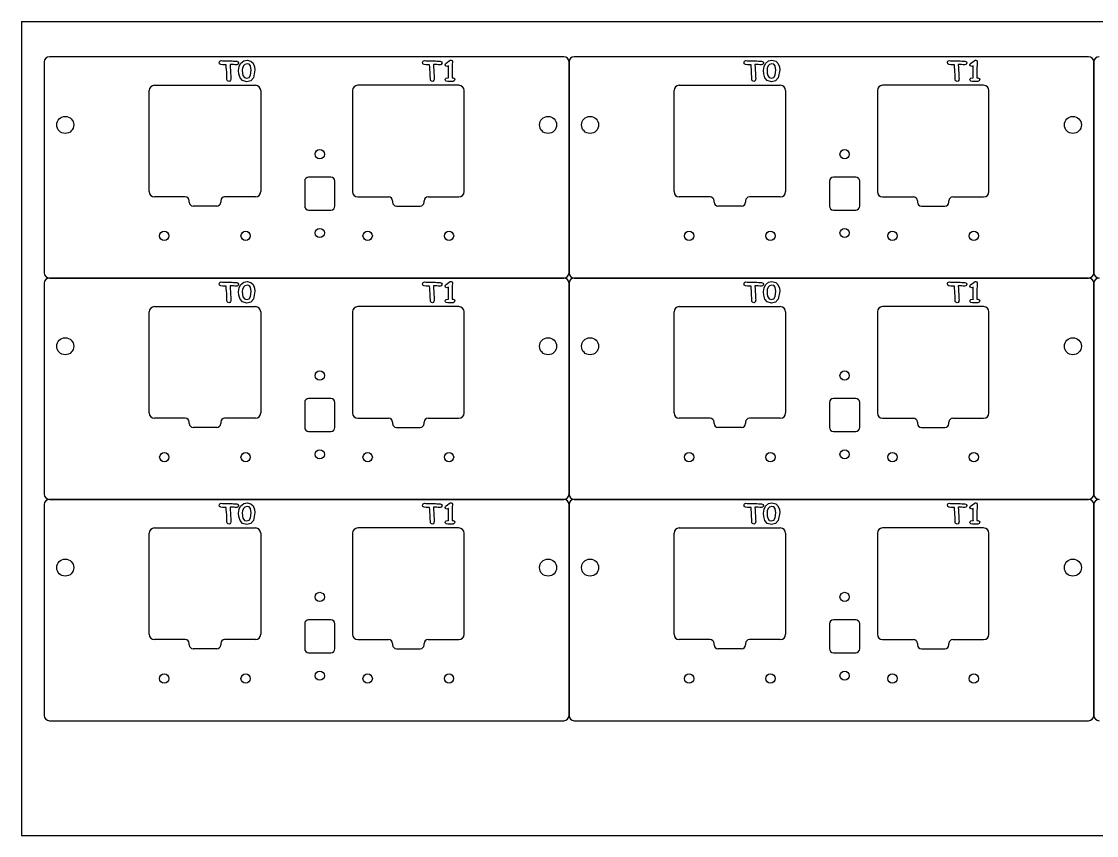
# Model space of a CAD drawing. Header units: millimetres. Extents: x 0 to 820, y -310 to 0.
# Drawn here: x 0 to 409.7, y -310 to 0 of the extents above; entities that cross this region are included whole.
import ezdxf

# ---------------------------------------------------------------- set-up
doc = ezdxf.new("R2010")
doc.units = ezdxf.units.MM

msp = doc.modelspace()

# ---------------------------------------------------------------- linework, layer by layer
at = {"color": 7, "linetype": 'Continuous'}
for p, q in [((0, 0), (820, 0)), ((0, 0), (0, -310)), ((8.67, -15.39), (8.67, -95.69)), ((206.67, -13.39), (10.67, -13.39)), ((161.78, -15.9), (162.37, -15.47)), ((162.37, -15.47), (162.99, -14.97)), ((208.67, -95.69), (208.67, -15.39)), ((208.67, -15.39), (208.67, -95.69)), ((406.67, -13.39), (210.67, -13.39)), ((361.78, -15.9), (362.37, -15.47)), ((362.37, -15.47), (362.99, -14.97)), ((408.67, -95.69), (408.67, -15.39)), ((408.67, -15.39), (408.67, -95.69)), ((78.01, -16.47), (77.74, -16.47)), ((155.51, -16.47), (155.24, -16.47)), ((162.72, -21.51), (162.72, -16.85)), ((164.1, -20.16), (164.1, -21.41)), ((278.01, -16.47), (277.74, -16.47)), ((355.51, -16.47), (355.24, -16.47)), ((362.72, -21.51), (362.72, -16.85)), ((364.1, -20.16), (364.1, -21.41)), ((50.67, -24.29), (89.17, -24.29)), ((78.31, -22.1), (78.31, -21.66)), ((166.67, -24.29), (128.17, -24.29)), ((155.81, -22.1), (155.81, -21.66)), ((164.48, -22.79), (162.42, -22.79)), ((164.1, -21.41), (164.46, -21.41)), ((250.67, -24.29), (289.17, -24.29)), ((278.31, -22.1), (278.31, -21.66)), ((366.67, -24.29), (328.17, -24.29)), ((355.81, -22.1), (355.81, -21.66)), ((364.48, -22.79), (362.42, -22.79)), ((364.1, -21.41), (364.46, -21.41)), ((48.67, -64.79), (48.67, -26.29)), ((91.17, -26.29), (91.17, -64.79)), ((126.17, -26.29), (126.17, -64.79)), ((168.67, -64.79), (168.67, -26.29)), ((248.67, -64.79), (248.67, -26.29)), ((291.17, -26.29), (291.17, -64.79)), ((326.17, -26.29), (326.17, -64.79)), ((368.67, -64.79), (368.67, -26.29)), ((107.92, -60.79), (107.92, -70.29)), ((117.92, -59.29), (109.42, -59.29)), ((119.42, -70.29), (119.42, -60.79)), ((307.92, -60.79), (307.92, -70.29)), ((317.92, -59.29), (309.42, -59.29)), ((319.42, -70.29), (319.42, -60.79)), ((62.42, -66.79), (50.67, -66.79)), ((63.92, -68.79), (63.92, -68.29)), ((75.92, -68.29), (75.92, -68.79)), ((89.17, -66.79), (77.42, -66.79)), ((128.17, -66.79), (139.92, -66.79)), ((141.42, -68.29), (141.42, -68.79)), ((153.42, -68.79), (153.42, -68.29)), ((154.92, -66.79), (166.67, -66.79)), ((262.42, -66.79), (250.67, -66.79)), ((263.92, -68.79), (263.92, -68.29)), ((275.92, -68.29), (275.92, -68.79)), ((289.17, -66.79), (277.42, -66.79)), ((328.17, -66.79), (339.92, -66.79)), ((341.42, -68.29), (341.42, -68.79)), ((353.42, -68.79), (353.42, -68.29)), ((354.92, -66.79), (366.67, -66.79)), ((74.42, -70.29), (65.42, -70.29)), ((109.42, -71.79), (117.92, -71.79)), ((142.92, -70.29), (151.92, -70.29)), ((274.42, -70.29), (265.42, -70.29)), ((309.42, -71.79), (317.92, -71.79)), ((342.92, -70.29), (351.92, -70.29)), ((10.67, -97.69), (206.67, -97.69)), ((206.67, -97.69), (10.67, -97.69)), ((406.67, -97.69), (210.67, -97.69)), ((210.67, -97.69), (406.67, -97.69)), ((8.67, -99.69), (8.67, -179.99)), ((78.01, -100.77), (77.74, -100.77)), ((155.51, -100.77), (155.24, -100.77)), ((161.78, -100.2), (162.37, -99.77)), ((162.37, -99.77), (162.99, -99.27)), ((162.72, -105.81), (162.72, -101.15)), ((208.67, -179.99), (208.67, -99.69)), ((208.67, -99.69), (208.67, -179.99)), ((278.01, -100.77), (277.74, -100.77)), ((355.51, -100.77), (355.24, -100.77)), ((361.78, -100.2), (362.37, -99.77)), ((362.37, -99.77), (362.99, -99.27)), ((362.72, -105.81), (362.72, -101.15)), ((408.67, -179.99), (408.67, -99.69)), ((408.67, -99.69), (408.67, -179.99)), ((78.31, -106.4), (78.31, -105.96)), ((155.81, -106.4), (155.81, -105.96)), ((164.1, -104.46), (164.1, -105.71)), ((164.1, -105.71), (164.46, -105.71)), ((278.31, -106.4), (278.31, -105.96)), ((355.81, -106.4), (355.81, -105.96)), ((364.1, -104.46), (364.1, -105.71)), ((364.1, -105.71), (364.46, -105.71)), ((48.67, -149.09), (48.67, -110.59)), ((50.67, -108.59), (89.17, -108.59)), ((91.17, -110.59), (91.17, -149.09)), ((126.17, -110.59), (126.17, -149.09)), ((166.67, -108.59), (128.17, -108.59)), ((164.48, -107.09), (162.42, -107.09)), ((168.67, -149.09), (168.67, -110.59)), ((248.67, -149.09), (248.67, -110.59)), ((250.67, -108.59), (289.17, -108.59)), ((291.17, -110.59), (291.17, -149.09)), ((326.17, -110.59), (326.17, -149.09)), ((366.67, -108.59), (328.17, -108.59)), ((364.48, -107.09), (362.42, -107.09)), ((368.67, -149.09), (368.67, -110.59)), ((107.92, -145.09), (107.92, -154.59)), ((117.92, -143.59), (109.42, -143.59)), ((119.42, -154.59), (119.42, -145.09)), ((307.92, -145.09), (307.92, -154.59)), ((317.92, -143.59), (309.42, -143.59)), ((319.42, -154.59), (319.42, -145.09)), ((62.42, -151.09), (50.67, -151.09)), ((89.17, -151.09), (77.42, -151.09)), ((128.17, -151.09), (139.92, -151.09)), ((154.92, -151.09), (166.67, -151.09)), ((262.42, -151.09), (250.67, -151.09)), ((289.17, -151.09), (277.42, -151.09)), ((328.17, -151.09), (339.92, -151.09)), ((354.92, -151.09), (366.67, -151.09)), ((63.92, -153.09), (63.92, -152.59)), ((74.42, -154.59), (65.42, -154.59)), ((75.92, -152.59), (75.92, -153.09)), ((141.42, -152.59), (141.42, -153.09)), ((142.92, -154.59), (151.92, -154.59)), ((153.42, -153.09), (153.42, -152.59)), ((263.92, -153.09), (263.92, -152.59)), ((274.42, -154.59), (265.42, -154.59)), ((275.92, -152.59), (275.92, -153.09)), ((341.42, -152.59), (341.42, -153.09)), ((342.92, -154.59), (351.92, -154.59)), ((353.42, -153.09), (353.42, -152.59)), ((109.42, -156.09), (117.92, -156.09)), ((309.42, -156.09), (317.92, -156.09)), ((8.67, -183.99), (8.67, -264.29)), ((10.67, -181.99), (206.67, -181.99)), ((206.67, -181.99), (10.67, -181.99)), ((161.78, -184.5), (162.37, -184.07)), ((162.37, -184.07), (162.99, -183.57)), ((208.67, -264.29), (208.67, -183.99)), ((208.67, -183.99), (208.67, -264.29)), ((406.67, -181.99), (210.67, -181.99)), ((210.67, -181.99), (406.67, -181.99)), ((361.78, -184.5), (362.37, -184.07)), ((362.37, -184.07), (362.99, -183.57)), ((408.67, -264.29), (408.67, -183.99)), ((408.67, -183.99), (408.67, -264.29)), ((78.01, -185.07), (77.74, -185.07)), ((155.51, -185.07), (155.24, -185.07)), ((162.72, -190.11), (162.72, -185.45)), ((278.01, -185.07), (277.74, -185.07)), ((355.51, -185.07), (355.24, -185.07)), ((362.72, -190.11), (362.72, -185.45)), ((78.31, -190.7), (78.31, -190.26)), ((155.81, -190.7), (155.81, -190.26)), ((164.48, -191.39), (162.42, -191.39)), ((164.1, -188.76), (164.1, -190.01)), ((164.1, -190.01), (164.46, -190.01)), ((278.31, -190.7), (278.31, -190.26)), ((355.81, -190.7), (355.81, -190.26)), ((364.48, -191.39), (362.42, -191.39)), ((364.1, -188.76), (364.1, -190.01)), ((364.1, -190.01), (364.46, -190.01)), ((48.67, -233.39), (48.67, -194.89)), ((50.67, -192.89), (89.17, -192.89)), ((91.17, -194.89), (91.17, -233.39)), ((126.17, -194.89), (126.17, -233.39)), ((166.67, -192.89), (128.17, -192.89)), ((168.67, -233.39), (168.67, -194.89)), ((248.67, -233.39), (248.67, -194.89)), ((250.67, -192.89), (289.17, -192.89)), ((291.17, -194.89), (291.17, -233.39)), ((326.17, -194.89), (326.17, -233.39)), ((366.67, -192.89), (328.17, -192.89)), ((368.67, -233.39), (368.67, -194.89)), ((107.92, -229.39), (107.92, -238.89)), ((117.92, -227.89), (109.42, -227.89)), ((119.42, -238.89), (119.42, -229.39)), ((307.92, -229.39), (307.92, -238.89)), ((317.92, -227.89), (309.42, -227.89)), ((319.42, -238.89), (319.42, -229.39)), ((62.42, -235.39), (50.67, -235.39)), ((63.92, -237.39), (63.92, -236.89)), ((75.92, -236.89), (75.92, -237.39)), ((89.17, -235.39), (77.42, -235.39)), ((128.17, -235.39), (139.92, -235.39)), ((141.42, -236.89), (141.42, -237.39)), ((153.42, -237.39), (153.42, -236.89)), ((154.92, -235.39), (166.67, -235.39)), ((262.42, -235.39), (250.67, -235.39)), ((263.92, -237.39), (263.92, -236.89)), ((275.92, -236.89), (275.92, -237.39)), ((289.17, -235.39), (277.42, -235.39)), ((328.17, -235.39), (339.92, -235.39)), ((341.42, -236.89), (341.42, -237.39)), ((353.42, -237.39), (353.42, -236.89)), ((354.92, -235.39), (366.67, -235.39)), ((74.42, -238.89), (65.42, -238.89)), ((109.42, -240.39), (117.92, -240.39)), ((142.92, -238.89), (151.92, -238.89)), ((274.42, -238.89), (265.42, -238.89)), ((309.42, -240.39), (317.92, -240.39)), ((342.92, -238.89), (351.92, -238.89)), ((10.67, -266.29), (206.67, -266.29)), ((210.67, -266.29), (406.67, -266.29)), ((0, -310), (820, -310))]:
    msp.add_line(p, q, dxfattribs=at)
at = {"color": 7, "linetype": 'Continuous', "flags": 128}
for points in [[(75.35, -15.64), (75.41, -15.34), (75.53, -15.13)], [(75.92, -16.37), (75.46, -16.07), (75.35, -15.64)], [(75.53, -15.13), (75.82, -14.92), (76.1, -14.89)], [(77.74, -16.47), (76.72, -16.45), (75.92, -16.37)], [(76.1, -14.89), (76.57, -14.92), (76.93, -14.96)], [(76.93, -14.96), (77.39, -15), (77.76, -15.01)], [(77.76, -15.01), (78.82, -15), (79.65, -14.99)], [(79.49, -16.37), (79.56, -17.56), (79.62, -18.49)], [(80.76, -16.42), (80.05, -16.38), (79.49, -16.37)], [(82.02, -15.09), (82.58, -15.33), (82.75, -15.78)], [(82.75, -15.78), (82.48, -16.32), (82.02, -16.47)], [(82.75, -18.65), (82.98, -17.13), (83.51, -16.04)], [(83.51, -16.04), (84.72, -14.96), (85.98, -14.69)], [(85.94, -16.07), (85.07, -16.36), (84.58, -16.9)], [(87.49, -18.53), (87.23, -16.92), (86.72, -16.29), (85.94, -16.07)], [(85.98, -14.69), (87.43, -15.07), (88.28, -15.89)], [(88.28, -15.89), (88.85, -17.22), (88.98, -18.35)], [(152.85, -15.64), (152.91, -15.34), (153.03, -15.13)], [(153.42, -16.37), (152.96, -16.07), (152.85, -15.64)], [(153.03, -15.13), (153.32, -14.92), (153.6, -14.89)], [(155.24, -16.47), (154.22, -16.45), (153.42, -16.37)], [(153.6, -14.89), (154.07, -14.92), (154.43, -14.96)], [(154.43, -14.96), (154.89, -15), (155.26, -15.01)], [(155.26, -15.01), (156.32, -15), (157.15, -14.99)], [(156.99, -16.37), (157.06, -17.56), (157.12, -18.49)], [(158.26, -16.42), (157.55, -16.38), (156.99, -16.37)], [(159.52, -15.09), (160.08, -15.33), (160.25, -15.78)], [(160.25, -15.78), (159.98, -16.32), (159.52, -16.47)], [(161.44, -16.48), (161.57, -16.12), (161.78, -15.9)], [(162.99, -14.97), (163.39, -14.75), (163.74, -14.69)], [(163.74, -14.69), (164.13, -14.9), (164.2, -15.25)], [(275.35, -15.64), (275.41, -15.34), (275.53, -15.13)], [(275.92, -16.37), (275.46, -16.07), (275.35, -15.64)], [(275.53, -15.13), (275.82, -14.92), (276.1, -14.89)], [(277.74, -16.47), (276.72, -16.45), (275.92, -16.37)], [(276.1, -14.89), (276.57, -14.92), (276.93, -14.96)], [(276.93, -14.96), (277.39, -15), (277.76, -15.01)], [(277.76, -15.01), (278.82, -15), (279.65, -14.99)], [(279.49, -16.37), (279.56, -17.56), (279.62, -18.49)], [(280.76, -16.42), (280.05, -16.38), (279.49, -16.37)], [(282.02, -15.09), (282.58, -15.33), (282.75, -15.78)], [(282.75, -15.78), (282.48, -16.32), (282.02, -16.47)], [(282.75, -18.65), (282.98, -17.13), (283.51, -16.04)], [(283.51, -16.04), (284.72, -14.96), (285.98, -14.69)], [(285.94, -16.07), (285.07, -16.36), (284.58, -16.9)], [(287.49, -18.53), (287.23, -16.92), (286.72, -16.29), (285.94, -16.07)], [(285.98, -14.69), (287.43, -15.07), (288.28, -15.89)], [(288.28, -15.89), (288.85, -17.22), (288.98, -18.35)], [(352.85, -15.64), (352.91, -15.34), (353.03, -15.13)], [(353.42, -16.37), (352.96, -16.07), (352.85, -15.64)], [(353.03, -15.13), (353.32, -14.92), (353.6, -14.89)], [(355.24, -16.47), (354.22, -16.45), (353.42, -16.37)], [(353.6, -14.89), (354.07, -14.92), (354.43, -14.96)], [(354.43, -14.96), (354.89, -15), (355.26, -15.01)], [(355.26, -15.01), (356.32, -15), (357.15, -14.99)], [(356.99, -16.37), (357.06, -17.56), (357.12, -18.49)], [(358.26, -16.42), (357.55, -16.38), (356.99, -16.37)], [(359.52, -15.09), (360.08, -15.33), (360.25, -15.78)], [(360.25, -15.78), (359.98, -16.32), (359.52, -16.47)], [(361.44, -16.48), (361.57, -16.12), (361.78, -15.9)], [(362.99, -14.97), (363.39, -14.75), (363.74, -14.69)], [(363.74, -14.69), (364.13, -14.9), (364.2, -15.25)], [(78.15, -18.34), (78.06, -17.3), (78.01, -16.47)], [(78.25, -20.22), (78.21, -19.17), (78.15, -18.34)], [(78.31, -21.66), (78.27, -20.85), (78.25, -20.22)], [(79.62, -18.49), (79.7, -19.69), (79.72, -20.63)], [(82.02, -16.47), (81.31, -16.45), (80.76, -16.42)], [(83.32, -21.5), (82.84, -19.94), (82.75, -18.65)], [(84.58, -16.9), (84.22, -17.81), (84.14, -18.57)], [(84.14, -18.57), (84.19, -19.67), (84.37, -20.51)], [(85.78, -21.61), (86.7, -21.29), (87.23, -20.47), (87.49, -18.53)], [(88.98, -18.35), (88.4, -21.45), (87.35, -22.62), (85.82, -22.99)], [(155.65, -18.34), (155.56, -17.3), (155.51, -16.47)], [(155.75, -20.22), (155.71, -19.17), (155.65, -18.34)], [(155.81, -21.66), (155.77, -20.85), (155.75, -20.22)], [(157.12, -18.49), (157.2, -19.69), (157.22, -20.63)], [(159.52, -16.47), (158.81, -16.45), (158.26, -16.42)], [(162.15, -17.16), (161.61, -16.91), (161.44, -16.48)], [(162.72, -16.85), (162.41, -17.05), (162.15, -17.16)], [(278.15, -18.34), (278.06, -17.3), (278.01, -16.47)], [(278.25, -20.22), (278.21, -19.17), (278.15, -18.34)], [(278.31, -21.66), (278.27, -20.85), (278.25, -20.22)], [(279.62, -18.49), (279.7, -19.69), (279.72, -20.63)], [(282.02, -16.47), (281.31, -16.45), (280.76, -16.42)], [(283.32, -21.5), (282.84, -19.94), (282.75, -18.65)], [(284.58, -16.9), (284.22, -17.81), (284.14, -18.57)], [(284.14, -18.57), (284.19, -19.67), (284.37, -20.51)], [(285.78, -21.61), (286.7, -21.29), (287.23, -20.47), (287.49, -18.53)], [(288.98, -18.35), (288.4, -21.45), (287.35, -22.62), (285.82, -22.99)], [(355.65, -18.34), (355.56, -17.3), (355.51, -16.47)], [(355.75, -20.22), (355.71, -19.17), (355.65, -18.34)], [(355.81, -21.66), (355.77, -20.85), (355.75, -20.22)], [(357.12, -18.49), (357.2, -19.69), (357.22, -20.63)], [(359.52, -16.47), (358.81, -16.45), (358.26, -16.42)], [(362.15, -17.16), (361.61, -16.91), (361.44, -16.48)], [(362.72, -16.85), (362.41, -17.05), (362.15, -17.16)], [(78.56, -22.61), (78.36, -22.35), (78.31, -22.1)], [(79.07, -22.79), (78.77, -22.73), (78.56, -22.61)], [(79.69, -22.39), (79.4, -22.71), (79.07, -22.79)], [(79.79, -21.68), (79.76, -22.08), (79.69, -22.39)], [(79.72, -20.63), (79.76, -21.22), (79.79, -21.68)], [(85.82, -22.99), (84.19, -22.52), (83.32, -21.5)], [(84.37, -20.51), (84.98, -21.38), (85.78, -21.61)], [(156.06, -22.61), (155.86, -22.35), (155.81, -22.1)], [(156.57, -22.79), (156.27, -22.73), (156.06, -22.61)], [(157.19, -22.39), (156.9, -22.71), (156.57, -22.79)], [(157.29, -21.68), (157.26, -22.08), (157.19, -22.39)], [(157.22, -20.63), (157.26, -21.22), (157.29, -21.68)], [(161.44, -22.18), (161.53, -21.84), (161.8, -21.62), (162.5, -21.5)], [(162.42, -22.79), (161.78, -22.69), (161.53, -22.49), (161.44, -22.18)], [(162.5, -21.5), (162.62, -21.5), (162.72, -21.51)], [(164.46, -21.41), (165.02, -21.65), (165.19, -22.1)], [(165.19, -22.1), (164.93, -22.64), (164.48, -22.79)], [(278.56, -22.61), (278.36, -22.35), (278.31, -22.1)], [(279.07, -22.79), (278.77, -22.73), (278.56, -22.61)], [(279.69, -22.39), (279.4, -22.71), (279.07, -22.79)], [(279.79, -21.68), (279.76, -22.08), (279.69, -22.39)], [(279.72, -20.63), (279.76, -21.22), (279.79, -21.68)], [(285.82, -22.99), (284.19, -22.52), (283.32, -21.5)], [(284.37, -20.51), (284.98, -21.38), (285.78, -21.61)], [(356.06, -22.61), (355.86, -22.35), (355.81, -22.1)], [(356.57, -22.79), (356.27, -22.73), (356.06, -22.61)], [(357.19, -22.39), (356.9, -22.71), (356.57, -22.79)], [(357.29, -21.68), (357.26, -22.08), (357.19, -22.39)], [(357.22, -20.63), (357.26, -21.22), (357.29, -21.68)], [(361.44, -22.18), (361.53, -21.84), (361.8, -21.62), (362.5, -21.5)], [(362.42, -22.79), (361.78, -22.69), (361.53, -22.49), (361.44, -22.18)], [(362.5, -21.5), (362.62, -21.5), (362.72, -21.51)], [(364.46, -21.41), (365.02, -21.65), (365.19, -22.1)], [(365.19, -22.1), (364.93, -22.64), (364.48, -22.79)], [(75.35, -99.94), (75.41, -99.64), (75.53, -99.43)], [(75.92, -100.67), (75.46, -100.37), (75.35, -99.94)], [(75.53, -99.43), (75.82, -99.22), (76.1, -99.19)], [(77.74, -100.77), (76.72, -100.75), (75.92, -100.67)], [(76.1, -99.19), (76.57, -99.22), (76.93, -99.26)], [(76.93, -99.26), (77.39, -99.3), (77.76, -99.31)], [(77.76, -99.31), (78.82, -99.3), (79.65, -99.29)], [(78.15, -102.64), (78.06, -101.6), (78.01, -100.77)], [(79.49, -100.67), (79.56, -101.86), (79.62, -102.79)], [(80.76, -100.72), (80.05, -100.68), (79.49, -100.67)], [(82.02, -100.77), (81.31, -100.75), (80.76, -100.72)], [(82.02, -99.39), (82.58, -99.63), (82.75, -100.08)], [(82.75, -100.08), (82.48, -100.62), (82.02, -100.77)], [(82.75, -102.95), (82.98, -101.43), (83.51, -100.34)], [(83.51, -100.34), (84.72, -99.26), (85.98, -98.99)], [(84.58, -101.2), (84.22, -102.11), (84.14, -102.87)], [(85.94, -100.37), (85.07, -100.66), (84.58, -101.2)], [(87.49, -102.83), (87.23, -101.22), (86.72, -100.59), (85.94, -100.37)], [(85.98, -98.99), (87.43, -99.37), (88.28, -100.19)], [(88.28, -100.19), (88.85, -101.52), (88.98, -102.65)], [(152.85, -99.94), (152.91, -99.64), (153.03, -99.43)], [(153.42, -100.67), (152.96, -100.37), (152.85, -99.94)], [(153.03, -99.43), (153.32, -99.22), (153.6, -99.19)], [(155.24, -100.77), (154.22, -100.75), (153.42, -100.67)], [(153.6, -99.19), (154.07, -99.22), (154.43, -99.26)], [(154.43, -99.26), (154.89, -99.3), (155.26, -99.31)], [(155.26, -99.31), (156.32, -99.3), (157.15, -99.29)], [(155.65, -102.64), (155.56, -101.6), (155.51, -100.77)], [(156.99, -100.67), (157.06, -101.86), (157.12, -102.79)], [(158.26, -100.72), (157.55, -100.68), (156.99, -100.67)], [(159.52, -100.77), (158.81, -100.75), (158.26, -100.72)], [(159.52, -99.39), (160.08, -99.63), (160.25, -100.08)], [(160.25, -100.08), (159.98, -100.62), (159.52, -100.77)], [(161.44, -100.78), (161.57, -100.42), (161.78, -100.2)], [(162.15, -101.46), (161.61, -101.21), (161.44, -100.78)], [(162.72, -101.15), (162.41, -101.35), (162.15, -101.46)], [(162.99, -99.27), (163.39, -99.05), (163.74, -98.99)], [(163.74, -98.99), (164.13, -99.2), (164.2, -99.55)], [(275.35, -99.94), (275.41, -99.64), (275.53, -99.43)], [(275.92, -100.67), (275.46, -100.37), (275.35, -99.94)], [(275.53, -99.43), (275.82, -99.22), (276.1, -99.19)], [(277.74, -100.77), (276.72, -100.75), (275.92, -100.67)], [(276.1, -99.19), (276.57, -99.22), (276.93, -99.26)], [(276.93, -99.26), (277.39, -99.3), (277.76, -99.31)], [(277.76, -99.31), (278.82, -99.3), (279.65, -99.29)], [(278.15, -102.64), (278.06, -101.6), (278.01, -100.77)], [(279.49, -100.67), (279.56, -101.86), (279.62, -102.79)], [(280.76, -100.72), (280.05, -100.68), (279.49, -100.67)], [(282.02, -100.77), (281.31, -100.75), (280.76, -100.72)], [(282.02, -99.39), (282.58, -99.63), (282.75, -100.08)], [(282.75, -100.08), (282.48, -100.62), (282.02, -100.77)], [(282.75, -102.95), (282.98, -101.43), (283.51, -100.34)], [(283.51, -100.34), (284.72, -99.26), (285.98, -98.99)], [(284.58, -101.2), (284.22, -102.11), (284.14, -102.87)], [(285.94, -100.37), (285.07, -100.66), (284.58, -101.2)], [(287.49, -102.83), (287.23, -101.22), (286.72, -100.59), (285.94, -100.37)], [(285.98, -98.99), (287.43, -99.37), (288.28, -100.19)], [(288.28, -100.19), (288.85, -101.52), (288.98, -102.65)], [(352.85, -99.94), (352.91, -99.64), (353.03, -99.43)], [(353.42, -100.67), (352.96, -100.37), (352.85, -99.94)], [(353.03, -99.43), (353.32, -99.22), (353.6, -99.19)], [(355.24, -100.77), (354.22, -100.75), (353.42, -100.67)], [(353.6, -99.19), (354.07, -99.22), (354.43, -99.26)], [(354.43, -99.26), (354.89, -99.3), (355.26, -99.31)], [(355.26, -99.31), (356.32, -99.3), (357.15, -99.29)], [(355.65, -102.64), (355.56, -101.6), (355.51, -100.77)], [(356.99, -100.67), (357.06, -101.86), (357.12, -102.79)], [(358.26, -100.72), (357.55, -100.68), (356.99, -100.67)], [(359.52, -100.77), (358.81, -100.75), (358.26, -100.72)], [(359.52, -99.39), (360.08, -99.63), (360.25, -100.08)], [(360.25, -100.08), (359.98, -100.62), (359.52, -100.77)], [(361.44, -100.78), (361.57, -100.42), (361.78, -100.2)], [(362.15, -101.46), (361.61, -101.21), (361.44, -100.78)], [(362.72, -101.15), (362.41, -101.35), (362.15, -101.46)], [(362.99, -99.27), (363.39, -99.05), (363.74, -98.99)], [(363.74, -98.99), (364.13, -99.2), (364.2, -99.55)], [(78.25, -104.52), (78.21, -103.47), (78.15, -102.64)], [(78.31, -105.96), (78.27, -105.15), (78.25, -104.52)], [(78.56, -106.91), (78.36, -106.65), (78.31, -106.4)], [(79.62, -102.79), (79.7, -103.99), (79.72, -104.93)], [(79.79, -105.98), (79.76, -106.38), (79.69, -106.69)], [(79.72, -104.93), (79.76, -105.52), (79.79, -105.98)], [(83.32, -105.8), (82.84, -104.24), (82.75, -102.95)], [(85.82, -107.29), (84.19, -106.82), (83.32, -105.8)], [(84.14, -102.87), (84.19, -103.97), (84.37, -104.81)], [(84.37, -104.81), (84.98, -105.68), (85.78, -105.91)], [(85.78, -105.91), (86.7, -105.59), (87.23, -104.77), (87.49, -102.83)], [(88.98, -102.65), (88.4, -105.75), (87.35, -106.92), (85.82, -107.29)], [(155.75, -104.52), (155.71, -103.47), (155.65, -102.64)], [(155.81, -105.96), (155.77, -105.15), (155.75, -104.52)], [(156.06, -106.91), (155.86, -106.65), (155.81, -106.4)], [(157.12, -102.79), (157.2, -103.99), (157.22, -104.93)], [(157.29, -105.98), (157.26, -106.38), (157.19, -106.69)], [(157.22, -104.93), (157.26, -105.52), (157.29, -105.98)], [(161.44, -106.48), (161.53, -106.14), (161.8, -105.92), (162.5, -105.8)], [(162.42, -107.09), (161.78, -106.99), (161.53, -106.79), (161.44, -106.48)], [(162.5, -105.8), (162.62, -105.8), (162.72, -105.81)], [(164.46, -105.71), (165.02, -105.95), (165.19, -106.4)], [(165.19, -106.4), (164.93, -106.94), (164.48, -107.09)], [(278.25, -104.52), (278.21, -103.47), (278.15, -102.64)], [(278.31, -105.96), (278.27, -105.15), (278.25, -104.52)], [(278.56, -106.91), (278.36, -106.65), (278.31, -106.4)], [(279.62, -102.79), (279.7, -103.99), (279.72, -104.93)], [(279.79, -105.98), (279.76, -106.38), (279.69, -106.69)], [(279.72, -104.93), (279.76, -105.52), (279.79, -105.98)], [(283.32, -105.8), (282.84, -104.24), (282.75, -102.95)], [(285.82, -107.29), (284.19, -106.82), (283.32, -105.8)], [(284.14, -102.87), (284.19, -103.97), (284.37, -104.81)], [(284.37, -104.81), (284.98, -105.68), (285.78, -105.91)], [(285.78, -105.91), (286.7, -105.59), (287.23, -104.77), (287.49, -102.83)], [(288.98, -102.65), (288.4, -105.75), (287.35, -106.92), (285.82, -107.29)], [(355.75, -104.52), (355.71, -103.47), (355.65, -102.64)], [(355.81, -105.96), (355.77, -105.15), (355.75, -104.52)], [(356.06, -106.91), (355.86, -106.65), (355.81, -106.4)], [(357.12, -102.79), (357.2, -103.99), (357.22, -104.93)], [(357.29, -105.98), (357.26, -106.38), (357.19, -106.69)], [(357.22, -104.93), (357.26, -105.52), (357.29, -105.98)], [(361.44, -106.48), (361.53, -106.14), (361.8, -105.92), (362.5, -105.8)], [(362.42, -107.09), (361.78, -106.99), (361.53, -106.79), (361.44, -106.48)], [(362.5, -105.8), (362.62, -105.8), (362.72, -105.81)], [(364.46, -105.71), (365.02, -105.95), (365.19, -106.4)], [(365.19, -106.4), (364.93, -106.94), (364.48, -107.09)], [(79.07, -107.09), (78.77, -107.03), (78.56, -106.91)], [(79.69, -106.69), (79.4, -107.01), (79.07, -107.09)], [(156.57, -107.09), (156.27, -107.03), (156.06, -106.91)], [(157.19, -106.69), (156.9, -107.01), (156.57, -107.09)], [(279.07, -107.09), (278.77, -107.03), (278.56, -106.91)], [(279.69, -106.69), (279.4, -107.01), (279.07, -107.09)], [(356.57, -107.09), (356.27, -107.03), (356.06, -106.91)], [(357.19, -106.69), (356.9, -107.01), (356.57, -107.09)], [(75.35, -184.24), (75.41, -183.94), (75.53, -183.73)], [(75.92, -184.97), (75.46, -184.67), (75.35, -184.24)], [(75.53, -183.73), (75.82, -183.52), (76.1, -183.49)], [(76.1, -183.49), (76.57, -183.52), (76.93, -183.56)], [(76.93, -183.56), (77.39, -183.6), (77.76, -183.61)], [(77.76, -183.61), (78.82, -183.6), (79.65, -183.59)], [(82.02, -183.69), (82.58, -183.93), (82.75, -184.38)], [(83.51, -184.64), (84.72, -183.56), (85.98, -183.29)], [(85.98, -183.29), (87.43, -183.67), (88.28, -184.49)], [(152.85, -184.24), (152.91, -183.94), (153.03, -183.73)], [(153.42, -184.97), (152.96, -184.67), (152.85, -184.24)], [(153.03, -183.73), (153.32, -183.52), (153.6, -183.49)], [(153.6, -183.49), (154.07, -183.52), (154.43, -183.56)], [(154.43, -183.56), (154.89, -183.6), (155.26, -183.61)], [(155.26, -183.61), (156.32, -183.6), (157.15, -183.59)], [(159.52, -183.69), (160.08, -183.93), (160.25, -184.38)], [(162.99, -183.57), (163.39, -183.35), (163.74, -183.29)], [(163.74, -183.29), (164.13, -183.5), (164.2, -183.85)], [(275.35, -184.24), (275.41, -183.94), (275.53, -183.73)], [(275.92, -184.97), (275.46, -184.67), (275.35, -184.24)], [(275.53, -183.73), (275.82, -183.52), (276.1, -183.49)], [(276.1, -183.49), (276.57, -183.52), (276.93, -183.56)], [(276.93, -183.56), (277.39, -183.6), (277.76, -183.61)], [(277.76, -183.61), (278.82, -183.6), (279.65, -183.59)], [(282.02, -183.69), (282.58, -183.93), (282.75, -184.38)], [(283.51, -184.64), (284.72, -183.56), (285.98, -183.29)], [(285.98, -183.29), (287.43, -183.67), (288.28, -184.49)], [(352.85, -184.24), (352.91, -183.94), (353.03, -183.73)], [(353.42, -184.97), (352.96, -184.67), (352.85, -184.24)], [(353.03, -183.73), (353.32, -183.52), (353.6, -183.49)], [(353.6, -183.49), (354.07, -183.52), (354.43, -183.56)], [(354.43, -183.56), (354.89, -183.6), (355.26, -183.61)], [(355.26, -183.61), (356.32, -183.6), (357.15, -183.59)], [(359.52, -183.69), (360.08, -183.93), (360.25, -184.38)], [(362.99, -183.57), (363.39, -183.35), (363.74, -183.29)], [(363.74, -183.29), (364.13, -183.5), (364.2, -183.85)], [(77.74, -185.07), (76.72, -185.05), (75.92, -184.97)], [(78.15, -186.94), (78.06, -185.9), (78.01, -185.07)], [(78.25, -188.82), (78.21, -187.77), (78.15, -186.94)], [(79.49, -184.97), (79.56, -186.16), (79.62, -187.09)], [(80.76, -185.02), (80.05, -184.98), (79.49, -184.97)], [(79.62, -187.09), (79.7, -188.29), (79.72, -189.23)], [(82.02, -185.07), (81.31, -185.05), (80.76, -185.02)], [(82.75, -184.38), (82.48, -184.92), (82.02, -185.07)], [(82.75, -187.25), (82.98, -185.73), (83.51, -184.64)], [(83.32, -190.1), (82.84, -188.54), (82.75, -187.25)], [(84.58, -185.5), (84.22, -186.41), (84.14, -187.17)], [(84.14, -187.17), (84.19, -188.27), (84.37, -189.11)], [(85.94, -184.67), (85.07, -184.96), (84.58, -185.5)], [(85.78, -190.21), (86.7, -189.89), (87.23, -189.07), (87.49, -187.13)], [(88.98, -186.95), (88.4, -190.05), (87.35, -191.22), (85.82, -191.59)], [(87.49, -187.13), (87.23, -185.52), (86.72, -184.89), (85.94, -184.67)], [(88.28, -184.49), (88.85, -185.82), (88.98, -186.95)], [(155.24, -185.07), (154.22, -185.05), (153.42, -184.97)], [(155.65, -186.94), (155.56, -185.9), (155.51, -185.07)], [(155.75, -188.82), (155.71, -187.77), (155.65, -186.94)], [(156.99, -184.97), (157.06, -186.16), (157.12, -187.09)], [(158.26, -185.02), (157.55, -184.98), (156.99, -184.97)], [(157.12, -187.09), (157.2, -188.29), (157.22, -189.23)], [(159.52, -185.07), (158.81, -185.05), (158.26, -185.02)], [(160.25, -184.38), (159.98, -184.92), (159.52, -185.07)], [(161.44, -185.08), (161.57, -184.72), (161.78, -184.5)], [(162.15, -185.76), (161.61, -185.51), (161.44, -185.08)], [(162.72, -185.45), (162.41, -185.65), (162.15, -185.76)], [(277.74, -185.07), (276.72, -185.05), (275.92, -184.97)], [(278.15, -186.94), (278.06, -185.9), (278.01, -185.07)], [(278.25, -188.82), (278.21, -187.77), (278.15, -186.94)], [(279.49, -184.97), (279.56, -186.16), (279.62, -187.09)], [(280.76, -185.02), (280.05, -184.98), (279.49, -184.97)], [(279.62, -187.09), (279.7, -188.29), (279.72, -189.23)], [(282.02, -185.07), (281.31, -185.05), (280.76, -185.02)], [(282.75, -184.38), (282.48, -184.92), (282.02, -185.07)], [(282.75, -187.25), (282.98, -185.73), (283.51, -184.64)], [(283.32, -190.1), (282.84, -188.54), (282.75, -187.25)], [(284.58, -185.5), (284.22, -186.41), (284.14, -187.17)], [(284.14, -187.17), (284.19, -188.27), (284.37, -189.11)], [(285.94, -184.67), (285.07, -184.96), (284.58, -185.5)], [(285.78, -190.21), (286.7, -189.89), (287.23, -189.07), (287.49, -187.13)], [(288.98, -186.95), (288.4, -190.05), (287.35, -191.22), (285.82, -191.59)], [(287.49, -187.13), (287.23, -185.52), (286.72, -184.89), (285.94, -184.67)], [(288.28, -184.49), (288.85, -185.82), (288.98, -186.95)], [(355.24, -185.07), (354.22, -185.05), (353.42, -184.97)], [(355.65, -186.94), (355.56, -185.9), (355.51, -185.07)], [(355.75, -188.82), (355.71, -187.77), (355.65, -186.94)], [(356.99, -184.97), (357.06, -186.16), (357.12, -187.09)], [(358.26, -185.02), (357.55, -184.98), (356.99, -184.97)], [(357.12, -187.09), (357.2, -188.29), (357.22, -189.23)], [(359.52, -185.07), (358.81, -185.05), (358.26, -185.02)], [(360.25, -184.38), (359.98, -184.92), (359.52, -185.07)], [(361.44, -185.08), (361.57, -184.72), (361.78, -184.5)], [(362.15, -185.76), (361.61, -185.51), (361.44, -185.08)], [(362.72, -185.45), (362.41, -185.65), (362.15, -185.76)], [(78.31, -190.26), (78.27, -189.45), (78.25, -188.82)], [(78.56, -191.21), (78.36, -190.95), (78.31, -190.7)], [(79.07, -191.39), (78.77, -191.33), (78.56, -191.21)], [(79.69, -190.99), (79.4, -191.31), (79.07, -191.39)], [(79.79, -190.28), (79.76, -190.68), (79.69, -190.99)], [(79.72, -189.23), (79.76, -189.82), (79.79, -190.28)], [(85.82, -191.59), (84.19, -191.12), (83.32, -190.1)], [(84.37, -189.11), (84.98, -189.98), (85.78, -190.21)], [(155.81, -190.26), (155.77, -189.45), (155.75, -188.82)], [(156.06, -191.21), (155.86, -190.95), (155.81, -190.7)], [(156.57, -191.39), (156.27, -191.33), (156.06, -191.21)], [(157.19, -190.99), (156.9, -191.31), (156.57, -191.39)], [(157.29, -190.28), (157.26, -190.68), (157.19, -190.99)], [(157.22, -189.23), (157.26, -189.82), (157.29, -190.28)], [(161.44, -190.78), (161.53, -190.44), (161.8, -190.22), (162.5, -190.1)], [(162.42, -191.39), (161.78, -191.29), (161.53, -191.09), (161.44, -190.78)], [(162.5, -190.1), (162.62, -190.1), (162.72, -190.11)], [(164.46, -190.01), (165.02, -190.25), (165.19, -190.7)], [(165.19, -190.7), (164.93, -191.24), (164.48, -191.39)], [(278.31, -190.26), (278.27, -189.45), (278.25, -188.82)], [(278.56, -191.21), (278.36, -190.95), (278.31, -190.7)], [(279.07, -191.39), (278.77, -191.33), (278.56, -191.21)], [(279.69, -190.99), (279.4, -191.31), (279.07, -191.39)], [(279.79, -190.28), (279.76, -190.68), (279.69, -190.99)], [(279.72, -189.23), (279.76, -189.82), (279.79, -190.28)], [(285.82, -191.59), (284.19, -191.12), (283.32, -190.1)], [(284.37, -189.11), (284.98, -189.98), (285.78, -190.21)], [(355.81, -190.26), (355.77, -189.45), (355.75, -188.82)], [(356.06, -191.21), (355.86, -190.95), (355.81, -190.7)], [(356.57, -191.39), (356.27, -191.33), (356.06, -191.21)], [(357.19, -190.99), (356.9, -191.31), (356.57, -191.39)], [(357.29, -190.28), (357.26, -190.68), (357.19, -190.99)], [(357.22, -189.23), (357.26, -189.82), (357.29, -190.28)], [(361.44, -190.78), (361.53, -190.44), (361.8, -190.22), (362.5, -190.1)], [(362.42, -191.39), (361.78, -191.29), (361.53, -191.09), (361.44, -190.78)], [(362.5, -190.1), (362.62, -190.1), (362.72, -190.11)], [(364.46, -190.01), (365.02, -190.25), (365.19, -190.7)], [(365.19, -190.7), (364.93, -191.24), (364.48, -191.39)]]:
    msp.add_lwpolyline(points, dxfattribs=at)
at = {"color": 7, "linetype": 'Continuous'}
for centre, radius in [((16.67, -39.39), 3.25), ((200.67, -39.39), 3.25), ((216.67, -39.39), 3.25), ((400.67, -39.39), 3.25), ((113.67, -50.54), 1.75), ((313.67, -50.54), 1.75), ((54.42, -81.62), 1.78), ((85.42, -81.62), 1.78), ((113.67, -80.54), 1.75), ((131.92, -81.62), 1.78), ((162.92, -81.62), 1.78), ((254.42, -81.62), 1.78), ((285.42, -81.62), 1.77), ((313.67, -80.54), 1.75), ((331.92, -81.62), 1.77), ((362.92, -81.62), 1.77), ((16.67, -123.69), 3.25), ((200.67, -123.69), 3.25), ((216.67, -123.69), 3.25), ((400.67, -123.69), 3.25), ((113.67, -134.84), 1.75), ((313.67, -134.84), 1.75), ((113.67, -164.84), 1.75), ((313.67, -164.84), 1.75), ((54.42, -165.92), 1.77), ((85.42, -165.92), 1.78), ((131.92, -165.92), 1.78), ((162.92, -165.92), 1.78), ((254.42, -165.92), 1.78), ((285.42, -165.92), 1.77), ((331.92, -165.92), 1.78), ((362.92, -165.92), 1.78), ((16.67, -207.99), 3.25), ((200.67, -207.99), 3.25), ((216.67, -207.99), 3.25), ((400.67, -207.99), 3.25), ((113.67, -219.14), 1.75), ((313.67, -219.14), 1.75), ((54.42, -250.22), 1.78), ((85.42, -250.22), 1.78), ((113.67, -249.14), 1.75), ((131.92, -250.22), 1.78), ((162.92, -250.22), 1.77), ((254.42, -250.22), 1.78), ((285.42, -250.22), 1.77), ((313.67, -249.14), 1.75), ((331.92, -250.22), 1.78), ((362.92, -250.22), 1.78)]:
    msp.add_circle(centre, radius, dxfattribs=at)
for centre, radius, start, end in [((10.67, -15.39), 2, 90, 180), ((84.92, 82.73), 97.86, 266.9174, 268.3046), ((162.42, 82.75), 97.88, 266.9175, 268.3045), ((312.53, -20.69), 148.43, 177.9008, 179.7968), ((206.67, -15.39), 2, 0, 90), ((210.67, -15.39), 2, 90, 180), ((284.93, 82.97), 98.1, 266.9191, 268.3032), ((362.42, 82.84), 97.97, 266.9182, 268.3039), ((512.87, -20.69), 148.77, 177.9037, 179.7955), ((406.67, -15.39), 2, 0, 90), ((410.67, -15.39), 2, 90, 180), ((50.67, -26.29), 2, 90, 180), ((89.17, -26.29), 2, 0, 90), ((128.17, -26.29), 2, 90, 180), ((166.67, -26.29), 2, 0, 90), ((250.67, -26.29), 2, 90, 180), ((289.17, -26.29), 2, 0, 90), ((328.17, -26.29), 2, 90, 180), ((366.67, -26.29), 2, 0, 90), ((109.42, -60.79), 1.5, 90, 180), ((117.92, -60.79), 1.5, 0, 90), ((309.42, -60.79), 1.5, 90, 180), ((317.92, -60.79), 1.5, 0, 90), ((50.67, -64.79), 2, 180, 270), ((89.17, -64.79), 2, 270, 0), ((128.17, -64.79), 2, 180, 270), ((166.67, -64.79), 2, 270, 0), ((250.67, -64.79), 2, 180, 270), ((289.17, -64.79), 2, 270, 0), ((328.17, -64.79), 2, 180, 270), ((366.67, -64.79), 2, 270, 0), ((62.42, -68.29), 1.5, 0, 90), ((65.42, -68.79), 1.5, 180, 270), ((74.42, -68.79), 1.5, 270, 0), ((77.42, -68.29), 1.5, 90, 180), ((139.92, -68.29), 1.5, 0, 90), ((142.92, -68.79), 1.5, 180, 270), ((151.92, -68.79), 1.5, 270, 0), ((154.92, -68.29), 1.5, 90, 180), ((262.42, -68.29), 1.5, 0, 90), ((265.42, -68.79), 1.5, 180, 270), ((274.42, -68.79), 1.5, 270, 0), ((277.42, -68.29), 1.5, 90, 180), ((339.92, -68.29), 1.5, 0, 90), ((342.92, -68.79), 1.5, 180, 270), ((351.92, -68.79), 1.5, 270, 0), ((354.92, -68.29), 1.5, 90, 180), ((109.42, -70.29), 1.5, 180, 270), ((117.92, -70.29), 1.5, 270, 0), ((309.42, -70.29), 1.5, 180, 270), ((317.92, -70.29), 1.5, 270, 0), ((10.67, -95.69), 2, 180, 270), ((10.67, -99.69), 2, 90, 180), ((206.67, -95.69), 2, 270, 0), ((206.67, -99.69), 2, 0, 90), ((210.67, -95.69), 2, 180, 270), ((210.67, -99.69), 2, 90, 180), ((406.67, -95.69), 2, 270, 0), ((406.67, -99.69), 2, 0, 90), ((410.67, -95.69), 2, 180, 270), ((410.67, -99.69), 2, 90, 180), ((84.92, -1.57), 97.86, 266.9174, 268.3046), ((162.42, -1.55), 97.88, 266.9175, 268.3045), ((312.53, -104.99), 148.43, 177.9008, 179.7968), ((284.93, -1.33), 98.1, 266.9191, 268.3032), ((362.42, -1.46), 97.97, 266.9182, 268.3039), ((512.87, -104.99), 148.77, 177.9037, 179.7955), ((50.67, -110.59), 2, 90, 180), ((89.17, -110.59), 2, 0, 90), ((128.17, -110.59), 2, 90, 180), ((166.67, -110.59), 2, 0, 90), ((250.67, -110.59), 2, 90, 180), ((289.17, -110.59), 2, 0, 90), ((328.17, -110.59), 2, 90, 180), ((366.67, -110.59), 2, 0, 90), ((109.42, -145.09), 1.5, 90, 180), ((117.92, -145.09), 1.5, 0, 90), ((309.42, -145.09), 1.5, 90, 180), ((317.92, -145.09), 1.5, 0, 90), ((50.67, -149.09), 2, 180, 270), ((62.42, -152.59), 1.5, 0, 90), ((77.42, -152.59), 1.5, 90, 180), ((89.17, -149.09), 2, 270, 0), ((128.17, -149.09), 2, 180, 270), ((139.92, -152.59), 1.5, 0, 90), ((154.92, -152.59), 1.5, 90, 180), ((166.67, -149.09), 2, 270, 0), ((250.67, -149.09), 2, 180, 270), ((262.42, -152.59), 1.5, 0, 90), ((277.42, -152.59), 1.5, 90, 180), ((289.17, -149.09), 2, 270, 0), ((328.17, -149.09), 2, 180, 270), ((339.92, -152.59), 1.5, 0, 90), ((354.92, -152.59), 1.5, 90, 180), ((366.67, -149.09), 2, 270, 0), ((65.42, -153.09), 1.5, 180, 270), ((74.42, -153.09), 1.5, 270, 0), ((109.42, -154.59), 1.5, 180, 270), ((117.92, -154.59), 1.5, 270, 0), ((142.92, -153.09), 1.5, 180, 270), ((151.92, -153.09), 1.5, 270, 0), ((265.42, -153.09), 1.5, 180, 270), ((274.42, -153.09), 1.5, 270, 0), ((309.42, -154.59), 1.5, 180, 270), ((317.92, -154.59), 1.5, 270, 0), ((342.92, -153.09), 1.5, 180, 270), ((351.92, -153.09), 1.5, 270, 0), ((10.67, -179.99), 2, 180, 270), ((206.67, -179.99), 2, 270, 0), ((210.67, -179.99), 2, 180, 270), ((406.67, -179.99), 2, 270, 0), ((410.67, -179.99), 2, 180, 270), ((10.67, -183.99), 2, 90, 180), ((84.92, -85.87), 97.86, 266.9174, 268.3046), ((162.42, -85.85), 97.88, 266.9175, 268.3045), ((312.53, -189.29), 148.43, 177.9008, 179.7968), ((206.67, -183.99), 2, 0, 90), ((210.67, -183.99), 2, 90, 180), ((284.93, -85.63), 98.1, 266.9191, 268.3032), ((362.42, -85.76), 97.97, 266.9182, 268.3039), ((512.87, -189.29), 148.77, 177.9037, 179.7955), ((406.67, -183.99), 2, 0, 90), ((410.67, -183.99), 2, 90, 180), ((50.67, -194.89), 2, 90, 180), ((89.17, -194.89), 2, 0, 90), ((128.17, -194.89), 2, 90, 180), ((166.67, -194.89), 2, 0, 90), ((250.67, -194.89), 2, 90, 180), ((289.17, -194.89), 2, 0, 90), ((328.17, -194.89), 2, 90, 180), ((366.67, -194.89), 2, 0, 90), ((109.42, -229.39), 1.5, 90, 180), ((117.92, -229.39), 1.5, 0, 90), ((309.42, -229.39), 1.5, 90, 180), ((317.92, -229.39), 1.5, 0, 90), ((50.67, -233.39), 2, 180, 270), ((89.17, -233.39), 2, 270, 0), ((128.17, -233.39), 2, 180, 270), ((166.67, -233.39), 2, 270, 0), ((250.67, -233.39), 2, 180, 270), ((289.17, -233.39), 2, 270, 0), ((328.17, -233.39), 2, 180, 270), ((366.67, -233.39), 2, 270, 0), ((62.42, -236.89), 1.5, 0, 90), ((65.42, -237.39), 1.5, 180, 270), ((74.42, -237.39), 1.5, 270, 0), ((77.42, -236.89), 1.5, 90, 180), ((139.92, -236.89), 1.5, 0, 90), ((142.92, -237.39), 1.5, 180, 270), ((151.92, -237.39), 1.5, 270, 0), ((154.92, -236.89), 1.5, 90, 180), ((262.42, -236.89), 1.5, 0, 90), ((265.42, -237.39), 1.5, 180, 270), ((274.42, -237.39), 1.5, 270, 0), ((277.42, -236.89), 1.5, 90, 180), ((339.92, -236.89), 1.5, 0, 90), ((342.92, -237.39), 1.5, 180, 270), ((351.92, -237.39), 1.5, 270, 0), ((354.92, -236.89), 1.5, 90, 180), ((109.42, -238.89), 1.5, 180, 270), ((117.92, -238.89), 1.5, 270, 0), ((309.42, -238.89), 1.5, 180, 270), ((317.92, -238.89), 1.5, 270, 0), ((10.67, -264.29), 2, 180, 270), ((206.67, -264.29), 2, 270, 0), ((210.67, -264.29), 2, 180, 270), ((406.67, -264.29), 2, 270, 0), ((410.67, -264.29), 2, 180, 270)]:
    msp.add_arc(centre, radius, start, end, dxfattribs=at)

doc.saveas('drawing.dxf')
